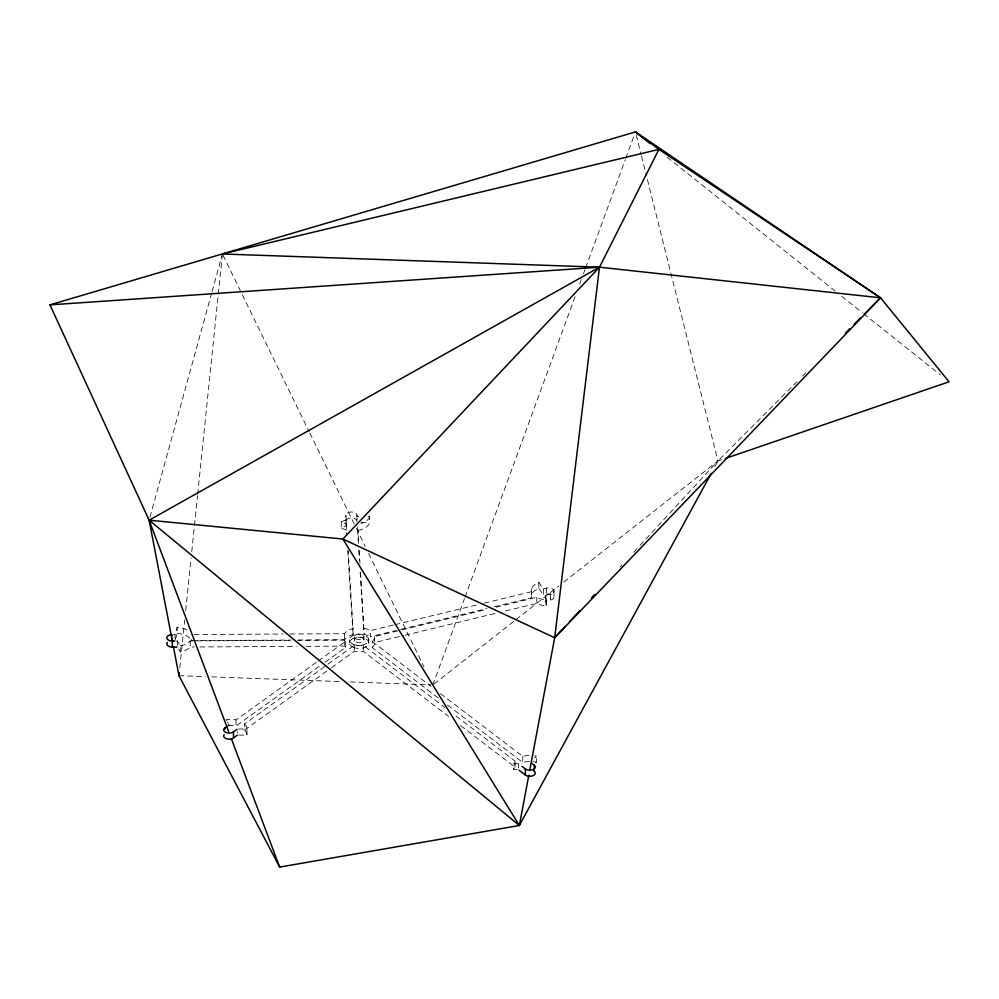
<?xml version="1.0" encoding="UTF-8"?>
<svg xmlns="http://www.w3.org/2000/svg" width="999" height="999" viewBox="0 0 999 999"><rect width="100%" height="100%" fill="white"/><g stroke="black" fill="none" stroke-linecap="round" stroke-linejoin="round"><path stroke-width="0.75" stroke-dasharray="5 3.75" d="M346.178 523.801L346.178 522.789M346.178 520.766L345.904 515.272A5.519 3.184 0 0 1 351.286 511.975A5.519 3.184 0 0 1 356.93 515.047L357.018 516.558L360.951 516.533M363.936 639.822L363.936 636.788A4.833 2.785 0 0 0 356.693 634.377A4.833 2.785 0 0 0 356.693 639.198A4.833 2.785 0 0 0 363.936 636.788M514.985 765.084L514.985 764.073M514.985 762.05L514.985 761.038L453.434 714.048M531.668 595.079L531.668 593.556M554.008 591.021L554.008 597.102M179.77 667.944L184.728 619.88M185.689 610.576L191.109 557.854M191.758 551.66L197.502 495.841M197.665 494.293L222.265 255.532M149.962 517.182L211.651 293.082M212.075 291.583L222.003 255.482M175.037 639.185L175.037 634.627L177.148 627.272A16.546 9.553 0 0 1 188.786 631.231M175.437 639.323L177.148 633.354L177.148 627.272M432.829 684.964L464.448 598.638M464.985 597.177L575.948 294.305M579.707 284.066L581.306 279.683M583.453 273.826L585.064 269.443M585.601 267.969L625.262 159.703M625.799 158.242L634.377 134.828M714.972 466.446L717.956 460.964L797.052 381.593M534.527 758.091L536.326 756.131A16.546 9.553 0 0 0 534.715 755.806M535.614 762.986L536.326 762.212L536.326 756.131M619.992 567.045L622.102 564.772M633.691 552.222L638.948 546.515M640.009 545.379L717.956 460.964L722.377 459.453M802.534 376.086L805.831 372.777M434.053 684.003L514.81 620.554M516.033 619.592L558.866 585.938M563.761 582.092L717.956 460.964L646.803 177.185M228.609 725.224L228.546 723.888M226.561 720.679L225.974 719.717A16.546 9.553 0 0 1 236.001 719.929L317.145 661.775M318.294 660.963L345.716 641.308A15.509 8.954 0 0 1 344.667 640.059L297.777 640.322M228.421 725.511A16.546 9.553 0 0 1 236.001 725.998L320.579 665.396M325.15 662.125L345.716 647.377L345.716 641.308M238.761 735.039L246.965 735.202A16.546 9.553 0 0 0 244.555 730.032L244.555 723.95L326.873 664.972M328.009 664.148L354.308 645.304A15.509 8.954 0 0 0 363.449 645.379L445.142 707.729M244.555 730.032L330.307 668.581M331.443 667.757L354.308 651.373A15.509 8.954 0 0 0 363.449 651.46L448.688 716.508M341.246 521.778L346.178 519.755L346.178 525.824L341.246 527.859L341.246 521.778A16.546 9.553 0 0 0 346.441 523.901L346.853 530.444M393.394 625.062L370.354 630.619L370.354 636.7L396.278 630.431M394.83 624.712L478.371 604.532M484.128 603.146L531.655 591.67A16.546 9.553 0 0 1 538.836 582.405L543.356 588.848L543.356 594.917L546.366 594.193A5.519 3.184 0 0 1 553.583 595.904A5.519 3.184 0 0 1 550.624 600.062L545.379 601.336L546.49 605.931A16.546 9.553 0 0 1 536.775 603.408L503.471 611.45M543.356 588.848L546.366 588.111A5.519 3.184 0 0 1 553.583 589.822A5.519 3.184 0 0 1 550.624 593.993L550.624 600.062M400.599 629.395L487.012 608.528M494.218 606.78L531.655 597.739A16.546 9.553 0 0 1 538.836 588.473L538.836 582.405M438.099 697.864L372.252 647.614L372.252 641.545A15.509 8.954 0 0 0 374.613 636.5L400.674 630.207M402.122 629.857L486.101 609.577M496.228 607.13L536.775 597.34A16.546 9.553 0 0 0 546.49 599.85L546.49 605.931M545.379 601.336L545.379 595.254L550.624 593.993M372.252 647.614A15.509 8.954 0 0 0 374.613 642.569L403.571 635.576M405.02 635.227L496.228 613.199M368.032 516.471L369.605 516.458L369.605 522.527A16.546 9.553 0 0 1 357.879 530.419M360.951 522.602L369.605 522.527M173.639 634.64L175.037 634.627M194.131 634.527L283.017 634.028M289.86 633.99L344.555 633.691A15.509 8.954 0 0 1 353.072 628.546L348.102 550.062M177.148 633.354A16.546 9.553 0 0 1 191.396 640.609L291.221 640.059M298.064 640.022L344.555 639.76A15.509 8.954 0 0 1 353.072 634.615L353.072 628.546M176.074 640.996L177.322 640.996L180.332 645.866L180.332 651.947A16.546 9.553 0 0 0 190.21 646.99L194.343 646.965M180.332 645.866A16.546 9.553 0 0 0 190.21 640.921L195.717 640.883M197.103 640.883L290.884 640.359M199.862 646.94L296.403 646.403M306.056 646.341L344.667 646.128A15.509 8.954 0 0 0 345.716 647.377M238.761 728.97L246.965 729.133L246.965 735.202M178.971 675.686L205.444 676.66M211.676 676.885L340.946 681.605M350.287 681.942L431.268 684.902M517.082 769.717L513.748 769.43L513.748 763.361L518.593 763.785L520.716 765.396M372.252 641.545L431.044 686.413M440.447 693.593L522.764 756.405A16.546 9.553 0 0 1 530.382 755.431M447.502 705.044L522.764 762.474A16.546 9.553 0 0 1 536.326 762.212M460.527 725.549L514.985 767.107A16.546 9.553 0 0 0 513.748 769.43M667.182 157.193L835.564 291.371M841.67 296.241L862.412 312.774M863.636 313.736L940.509 375M538.836 588.473L543.356 594.917M227.36 721.965L227.959 722.926M178.634 649.2L180.332 651.947M223.102 255.382L309.178 431.693M309.865 433.091L355.632 526.835M356.318 528.234L365.197 546.428M368.606 553.421L423.938 666.77M636.213 134.927L641.133 154.545M641.508 156.056L646.428 175.674M545.379 595.254L546.49 599.85M357.679 526.997L358.753 543.881M359.165 550.374L359.977 563.374M360.552 572.464L364.086 634.377A15.509 8.954 0 0 1 370.08 636.525M356.98 521.977L356.93 521.116A5.519 3.184 0 0 0 351.286 518.044A5.519 3.184 0 0 0 345.891 521.266M358.341 543.468L357.517 527.06M358.753 549.962L359.403 560.352M360.152 572.04L364.086 634.377M346.178 525.824L345.891 515.197M346.441 523.901L346.778 535.202M347.764 550.899L353.072 634.615M546.366 588.111L546.366 594.193M536.775 597.34L536.775 603.408M531.668 588.998L531.655 597.739M522.764 756.405L522.764 762.474M518.593 763.785L518.593 767.956M514.985 767.107L514.985 761.038A16.546 9.553 0 0 0 513.748 763.361M374.613 636.5L374.613 642.569M368.756 639.822L368.756 642.856M363.449 645.379L363.449 651.46M356.93 515.047L357.018 521.878M354.283 636.788L354.283 639.822M354.308 645.304L354.308 651.373M349.45 639.822L349.45 642.856M344.667 640.059L344.667 646.128M344.555 633.691L344.555 639.76M237.587 731.605L237.587 733.116M236.001 719.929L236.001 725.998M229.146 724.849L229.146 725.861M191.396 639.472L191.396 640.609M190.21 640.921L190.21 646.99M177.322 640.996L177.322 645.541M364.086 628.309A15.509 8.954 0 0 1 370.08 630.456M244.555 723.95A16.546 9.553 0 0 1 246.965 729.133M346.441 529.97A16.546 9.553 0 0 1 341.246 527.859M369.605 516.458A16.546 9.553 0 0 1 361.064 523.588M353.446 647.377A9.653 5.569 0 0 0 368.706 643.443A9.653 5.569 0 0 0 355.169 637.774A9.653 5.569 0 0 0 353.446 647.377M353.446 644.343A9.653 5.569 0 0 0 368.706 640.396A9.653 5.569 0 0 0 355.169 634.74A9.653 5.569 0 0 0 353.446 644.343M356.281 642.082A4.833 2.785 0 0 0 363.911 640.109A4.833 2.785 0 0 0 357.142 637.287A4.833 2.785 0 0 0 356.281 642.082"/><path stroke-width="1.5" d="M224.226 734.577A5.519 3.184 0 0 0 226.236 738.661A5.519 3.184 0 0 0 233.479 737.961L233.479 731.892L237.075 729.32M711.238 473.301L519.355 825.486L279.67 867.095L178.971 675.686L179.296 672.589M529.982 769.018L554.682 637.762L599.487 267.195L658.928 149.375L635.451 131.905L49.95 304.87L149.138 520.192L228.659 731.543M725.311 458.454L949.05 381.805L880.531 297.814L599.487 267.195L149.138 520.192L519.355 825.486L528.833 775.124M172.54 642.157L149.138 520.192L342.907 539.035L554.682 637.762L565.222 626.361M569.43 621.803L579.969 610.389M591.558 597.852L594.717 594.417M554.682 637.762L880.531 297.814L658.928 149.375L222.427 253.983L599.487 267.195L342.907 539.035L519.355 825.486M845.379 333.092L849.774 328.683M854.17 324.275L860.763 317.657M865.159 313.249L880.531 297.814L635.451 131.905L650.099 143.569M224.887 729.033L224.887 727.896L227.285 726.186M233.479 737.961L237.337 735.202M49.95 304.87L599.487 267.195M172.415 640.721L173.114 640.721M171.241 634.702A5.519 3.184 0 0 0 166.808 638.149A5.519 3.184 0 0 0 172.352 641.021L174.837 641.008M167.37 642.469A5.519 3.184 0 0 0 172.352 647.09L177.01 647.065M532.38 763.748L534.178 765.122L534.178 766.633M533.953 771.016L534.178 771.191A5.519 3.184 0 0 1 533.104 775.649A5.519 3.184 0 0 1 525.374 775.037L519.018 770.179M521.99 766.37L525.374 768.968A5.519 3.184 0 0 0 533.104 769.58A5.519 3.184 0 0 0 534.178 765.122M231.406 738.823L279.67 867.095M173.414 646.728L178.971 675.686M534.178 767.781L534.178 771.191M525.374 768.968L525.374 775.037M172.352 641.021L172.352 647.09M172.24 635.027L172.24 635.789M172.24 638.448L172.24 639.959M233.479 731.892A5.519 3.184 0 0 1 225.724 732.379A5.519 3.184 0 0 1 224.887 727.896"/></g></svg>
